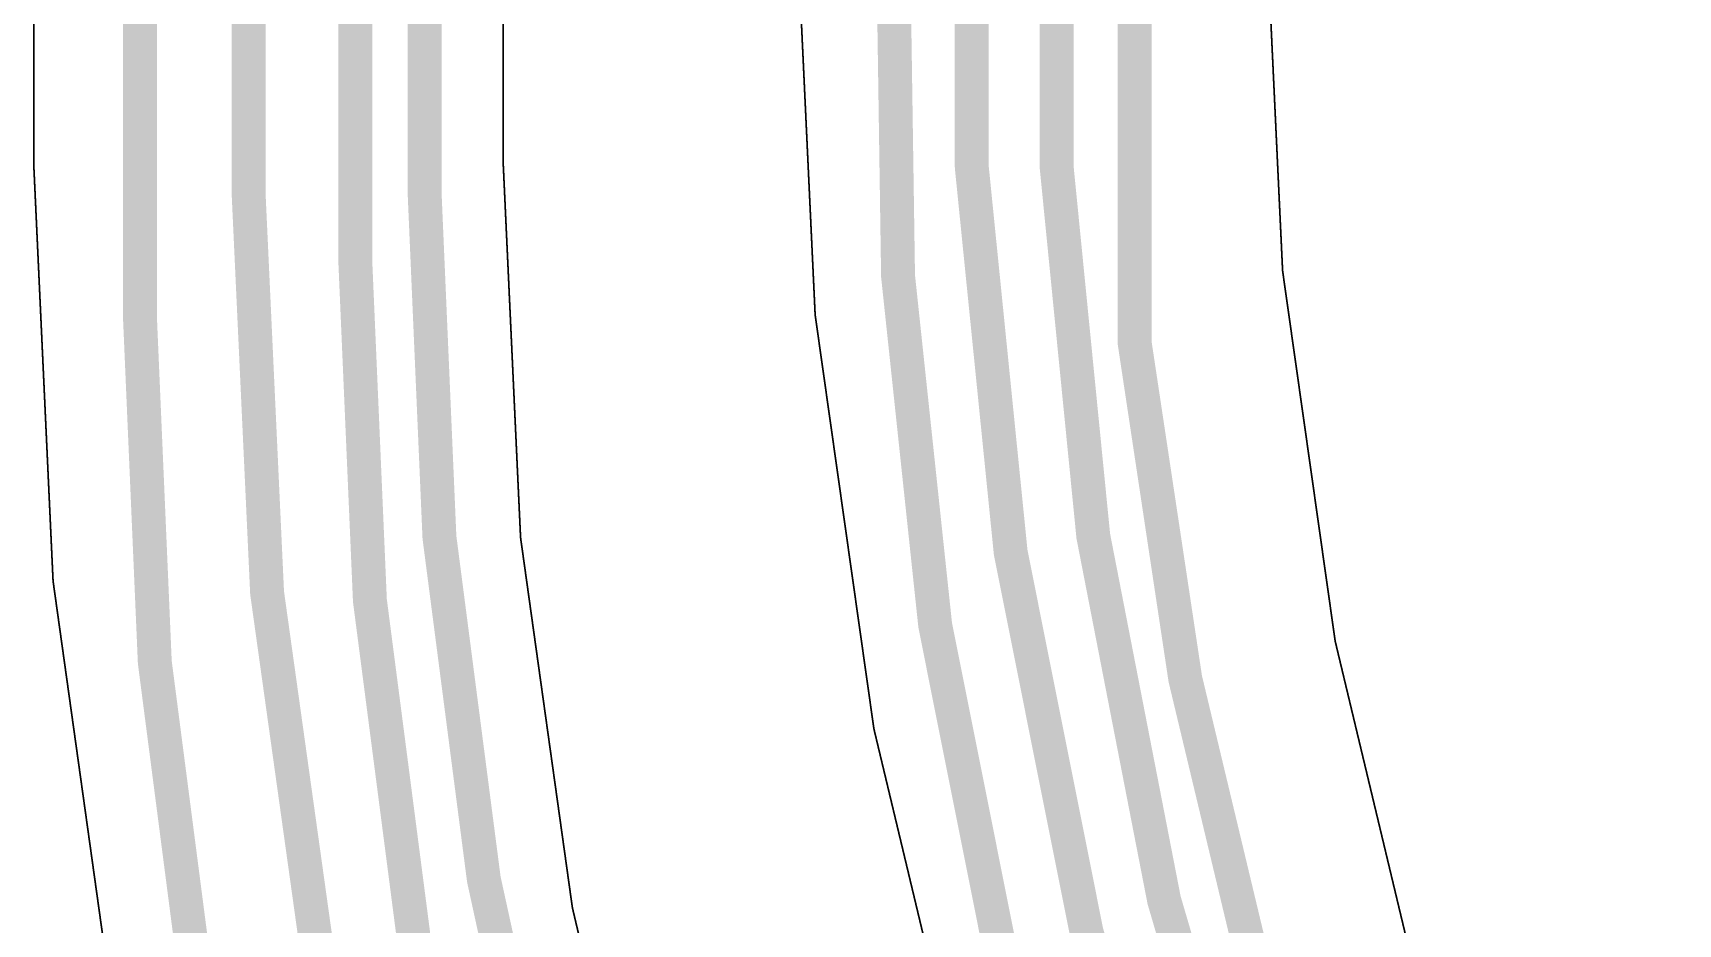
# Model space of a CAD drawing. Header units: millimetres. Extents: x 0 to 19.1, y 0 to 5.1.
# Drawn here: x 3.7314 to 4.2161, y 2.9723 to 3.235 of the extents above; entities that cross this region are included whole.
import ezdxf

# ---------------------------------------------------------------- set-up
doc = ezdxf.new("R2010")
doc.units = ezdxf.units.MM
doc.header["$MEASUREMENT"] = 0
doc.layers.add('BottomLayer', color=5, linetype='Continuous')
doc.layers.add('Mechanical2', color=216, linetype='Continuous')

msp = doc.modelspace()

# ---------------------------------------------------------------- linework, layer by layer
at = {"layer": 'BottomLayer', "const_width": 0.01}
for points in [[(3.8468, 3.18795), (3.8468, 3.4737)], [(3.8264, 3.16735), (3.8264, 3.4648)], [(3.795, 3.18672), (3.795, 3.4527)], [(3.763, 3.14999), (3.763, 3.434)], [(4.056, 3.14348), (4.056, 3.351)], [(4.033, 3.19544), (4.033, 3.3444)], [(4.008, 3.19541), (4.008, 3.3429)]]:
    msp.add_lwpolyline(points, dxfattribs=at)
for points in [[(4.24996, 2.50181, -0.184306), (3.98475, 3.26675)], [(4.30624, 2.46998, -0.170485), (4.008, 3.19541)], [(4.31072, 2.49667, -0.16444), (4.033, 3.19544)], [(4.60406, 2.00776, -0.310134), (3.795, 3.18672)], [(4.05478, 2.51812, -0.151681), (3.8468, 3.18795)], [(4.03047, 2.51038, -0.151743), (3.8264, 3.16735)], [(3.96877, 2.48756, -0.151766), (3.763, 3.14999)], [(4.32808, 2.50964, -0.150441), (4.056, 3.14348)]]:
    msp.add_lwpolyline(points, format="xyb", dxfattribs=at)
at = {"layer": 'BottomLayer', "const_width": 0.005}
for points in [[(4.0055, 3.19541, 1), (4.0105, 3.19541, 1)], [(4.0055, 3.19541, 1), (4.0105, 3.19541, 1)], [(4.0305, 3.19544, 1), (4.0355, 3.19544, 1)], [(4.0305, 3.19544, 1), (4.0355, 3.19544, 1)], [(3.7925, 3.18672, 1), (3.7975, 3.18672, 1)], [(3.7925, 3.18672, 1), (3.7975, 3.18672, 1)], [(3.8443, 3.18795, 1), (3.8493, 3.18795, 1)], [(3.8443, 3.18795, 1), (3.8493, 3.18795, 1)], [(3.8239, 3.16735, 1), (3.8289, 3.16735, 1)], [(3.8239, 3.16735, 1), (3.8289, 3.16735, 1)], [(3.7605, 3.14999, 1), (3.7655, 3.14999, 1)], [(3.7605, 3.14999, 1), (3.7655, 3.14999, 1)], [(4.0535, 3.14348, 1), (4.0585, 3.14348, 1)], [(4.0535, 3.14348, 1), (4.0585, 3.14348, 1)]]:
    msp.add_lwpolyline(points, format="xyb", close=True, dxfattribs=at)
at = {"layer": 'Mechanical2', "const_width": 0.0005}
for points in [[(3.73166, 3.19626), (3.73166, 3.35346)], [(3.86997, 3.19626), (3.86997, 3.35346)]]:
    msp.add_lwpolyline(points, dxfattribs=at)
for points in [[(5.05741, 1.97984, -0.36771), (3.95607, 3.275)], [(5.07965, 2.11633, -0.367671), (4.09438, 3.275)], [(4.58395, 1.95692, -0.310673), (3.73166, 3.19626)], [(4.63343, 2.0861, -0.310655), (3.86997, 3.19626)]]:
    msp.add_lwpolyline(points, format="xyb", dxfattribs=at)
at = {"layer": 'Mechanical2', "const_width": 0.00025}
for points in [[(3.73154, 3.19626, 1), (3.73179, 3.19626, 1)], [(3.73154, 3.19626, 1), (3.73179, 3.19626, 1)], [(3.86984, 3.19626, 1), (3.87009, 3.19626, 1)], [(3.86984, 3.19626, 1), (3.87009, 3.19626, 1)]]:
    msp.add_lwpolyline(points, format="xyb", close=True, dxfattribs=at)

doc.saveas('drawing.dxf')
